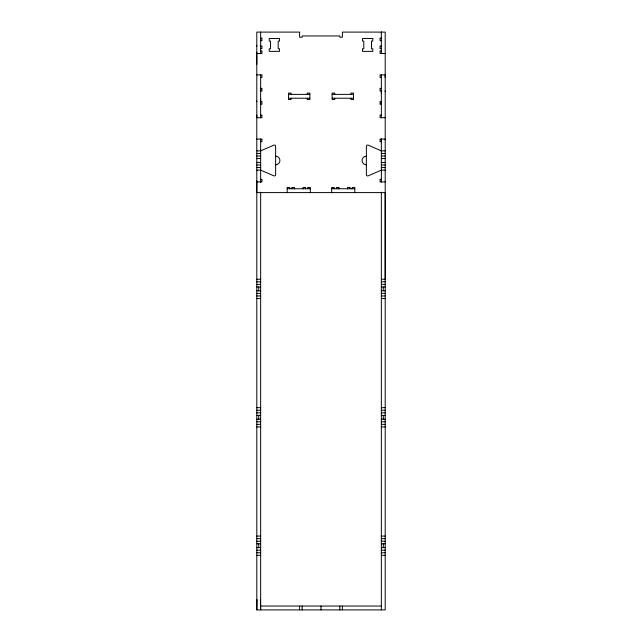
<?xml version="1.0" encoding="UTF-8"?>
<svg xmlns="http://www.w3.org/2000/svg" width="642" height="642" viewBox="0 0 642 642"><rect width="100%" height="100%" fill="white"/><g stroke="black" fill="none" stroke-linecap="round" stroke-linejoin="round"><path stroke-width="0.96" d="M256.8 609.9L256.8 32.1L299.597 32.1L299.597 37.236L302.165 37.236L302.165 35.952L339.835 35.952L339.835 37.236L342.403 37.236L342.403 32.1L385.2 32.1L385.2 609.9L256.8 609.9L257.041 599.628M256.8 180.619L256.8 192.6L385.2 192.6L385.2 279.27L381.348 279.27M256.8 115.022L256.8 117.703L261.936 117.703L261.936 115.135L260.652 115.135M256.8 100.979L256.8 101.733M256.8 64.2L256.8 52.163M256.8 45.365L256.8 46.096M260.652 90.867L260.652 88.275M260.652 181.903L260.652 181.164M256.8 150.87L260.652 150.87L260.652 150.132M260.652 98.972L260.652 101.733M381.348 101.733L381.348 104.325M381.348 170.868L381.348 170.13L385.2 170.13M381.348 139.836L381.348 139.097M381.348 93.628L381.348 90.867M381.348 33.44L381.348 32.1L381.348 53.663M385.2 139.836L385.2 139.097L380.064 139.097L380.064 141.665L381.348 141.665M385.2 91.621L385.2 90.867M385.2 77.578L385.2 74.897L380.064 74.897L380.064 77.465L381.348 77.465M260.652 150.87L273.837 145.156A1.284 1.284 0 0 1 275.635 146.336L275.635 174.664A1.284 1.284 0 0 1 273.837 175.844L260.652 170.13L256.8 170.13M381.348 170.13L368.163 175.844A1.284 1.284 0 0 1 366.365 174.664L366.365 146.336A1.284 1.284 0 0 1 368.163 145.156L381.348 150.87L385.2 150.87M260.652 38.095L261.936 38.095L261.936 40.663L260.227 40.663M381.348 38.095L380.064 38.095L380.064 40.663L381.773 40.663M260.227 46.007L261.936 46.007L261.936 48.575L260.652 48.575M381.773 46.007L380.064 46.007L380.064 48.575L381.348 48.575M260.652 50.935L261.936 50.935L261.936 53.503L256.8 53.503M381.348 50.935L380.064 50.935L380.064 53.503L385.2 53.503M256.8 74.897L261.936 74.897L261.936 77.465L260.652 77.465M260.652 88.379L261.936 88.379L261.936 90.947L260.227 90.947M381.348 88.379L380.064 88.379L380.064 90.947L381.773 90.947M288.475 94.374L309.869 94.374M332.131 94.374L353.525 94.374M288.475 98.226L309.869 98.226M332.131 98.226L353.525 98.226M260.227 101.653L261.936 101.653L261.936 104.221L260.652 104.221M381.773 101.653L380.064 101.653L380.064 104.221L381.348 104.221M381.348 115.135L380.064 115.135L380.064 117.703L385.2 117.703M256.8 139.097L261.936 139.097L261.936 141.665L260.652 141.665M256.8 153.438L260.652 153.438M381.348 153.438L385.2 153.438M256.8 156.006L260.652 156.006M381.348 156.006L385.2 156.006M256.8 158.574L260.652 158.574M381.348 158.574L385.2 158.574M256.8 162.426L260.652 162.426M381.348 162.426L385.2 162.426M256.8 164.994L260.652 164.994M381.348 164.994L385.2 164.994M256.8 167.562L260.652 167.562M381.348 167.562L385.2 167.562M260.652 179.335L261.936 179.335L261.936 181.903L256.8 181.903M381.348 179.335L380.064 179.335L380.064 181.903L385.2 181.903M287.191 188.748L310.303 188.748M331.697 188.748L354.809 188.748M256.8 279.27L260.652 279.27M256.8 281.838L260.652 281.838M381.348 281.838L385.2 281.838M256.8 284.406L260.652 284.406M381.348 284.406L385.2 284.406M256.8 286.974L260.652 286.974M381.348 286.974L385.2 286.974M256.8 290.826L260.652 290.826M381.348 290.826L385.2 290.826M256.8 293.394L260.652 293.394M381.348 293.394L385.2 293.394M256.8 295.962L260.652 295.962M381.348 295.962L385.2 295.962M256.8 298.53L260.652 298.53M381.348 298.53L385.2 298.53M256.8 407.67L260.652 407.67M381.348 407.67L385.2 407.67M256.8 410.238L260.652 410.238M381.348 410.238L385.2 410.238M256.8 412.806L260.652 412.806M381.348 412.806L385.2 412.806M256.8 415.374L260.652 415.374M381.348 415.374L385.2 415.374M256.8 419.226L260.652 419.226M381.348 419.226L385.2 419.226M256.8 421.794L260.652 421.794M381.348 421.794L385.2 421.794M256.8 424.362L260.652 424.362M381.348 424.362L385.2 424.362M256.8 426.93L260.652 426.93M381.348 426.93L385.2 426.93M256.8 536.07L260.652 536.07M381.348 536.07L385.2 536.07M256.8 538.638L260.652 538.638M381.348 538.638L385.2 538.638M256.8 541.206L260.652 541.206M381.348 541.206L385.2 541.206M256.8 543.774L260.652 543.774M381.348 543.774L385.2 543.774M256.8 547.626L260.652 547.626M381.348 547.626L385.2 547.626M256.8 550.194L260.652 550.194M381.348 550.194L385.2 550.194M256.8 552.762L260.652 552.762M381.348 552.762L385.2 552.762M256.8 555.33L260.652 555.33M381.348 555.33L385.2 555.33M260.411 599.628L260.652 609.9L260.652 192.159M260.411 606.048L381.589 606.048M383.274 286.974L383.274 290.826M383.274 415.374L383.274 419.226M383.274 543.774L383.274 547.626M381.348 74.737L381.348 117.863M381.348 138.937L381.348 182.143M381.348 192.159L381.348 609.9M354.809 192.6L354.809 187.464L352.241 187.464L352.241 188.748M350.957 94.374L350.957 93.09L353.525 93.09L353.525 99.51L350.957 99.51L350.957 98.226M350.107 188.748L350.107 187.464L347.539 187.464L347.539 188.989M342.403 606.048L342.403 609.9M339.835 606.048L339.835 609.9M338.976 188.989L338.976 187.464L336.408 187.464L336.408 188.748M334.699 94.374L334.699 93.09L332.131 93.09L332.131 99.51L334.699 99.51L334.699 98.226M334.265 188.748L334.265 187.464L331.697 187.464L331.697 192.6M321 606.048L321 609.9M310.303 192.6L310.303 187.464L307.735 187.464L307.735 188.748M307.301 94.374L307.301 93.09L309.869 93.09L309.869 99.51L307.301 99.51L307.301 98.226M305.592 188.748L305.592 187.464L303.024 187.464L303.024 188.989M302.165 606.048L302.165 609.9M299.597 606.048L299.597 609.9M294.461 188.989L294.461 187.464L291.893 187.464L291.893 188.748M291.043 94.374L291.043 93.09L288.475 93.09L288.475 99.51L291.043 99.51L291.043 98.226M289.759 188.748L289.759 187.464L287.191 187.464L287.191 192.6M260.652 32.1L260.652 53.663M260.652 74.737L260.652 117.863M260.652 138.937L260.652 182.143M258.726 286.974L258.726 290.826M258.726 415.374L258.726 419.226M258.726 543.774L258.726 547.626M366.365 164.777A4.277 4.277 0 0 1 362.088 160.5A4.277 4.277 0 0 1 366.365 156.223M275.635 156.223A4.277 4.277 0 0 1 279.912 160.5A4.277 4.277 0 0 1 275.635 164.777M279.487 38.52L269.215 38.52L269.215 41.088L270.499 41.088L270.499 48.792L269.215 48.792L269.215 51.36L279.487 51.36L279.487 48.792L278.203 48.792L278.203 41.088L279.487 41.088L279.487 38.52M372.785 38.52L362.513 38.52L362.513 41.088L363.797 41.088L363.797 48.792L362.513 48.792L362.513 51.36L372.785 51.36L372.785 48.792L371.501 48.792L371.501 41.088L372.785 41.088L372.785 38.52"/></g></svg>
